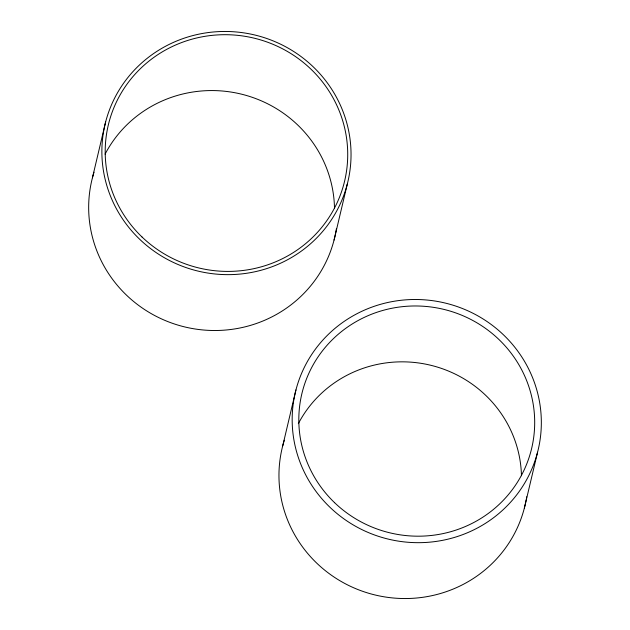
<?xml version="1.0" encoding="UTF-8"?>
<svg xmlns="http://www.w3.org/2000/svg" width="630" height="630" viewBox="0 0 630 630"><rect width="100%" height="100%" fill="white"/><g stroke="black" fill="none" stroke-linecap="round" stroke-linejoin="round"><path stroke-width="0.94" d="M92.437 177.762L105.643 121.897M282.736 445.796L295.942 389.931M334.058 240.069L347.264 184.204A124.764 121.417 13.3 0 0 192.418 35.69A124.764 121.417 13.3 0 0 139.679 239.266A124.764 121.417 13.3 0 0 347.264 184.204M524.357 508.103L537.563 452.238A124.764 121.417 13.3 0 0 382.717 303.723A124.764 121.417 13.3 0 0 329.978 507.3A124.764 121.417 13.3 0 0 537.563 452.238M526.215 499.637A124.764 121.417 13.3 0 1 374.535 594.846A124.764 121.417 13.3 0 1 284.319 440.236M526.704 496.786A124.764 121.417 13.3 0 1 526.389 498.684M298.336 423.667A118.109 114.944 13.3 0 1 429.636 365.006A118.109 114.944 13.3 0 1 521.459 475.721M336.404 228.753A124.764 121.417 13.3 0 1 185.685 327.159A124.764 121.417 13.3 0 1 94.028 172.203M105.084 154.137A121.432 118.18 13.3 0 1 240.55 93.933A121.432 118.18 13.3 0 1 334.498 208.593M334.609 502.701A118.109 114.944 13.3 0 0 531.114 450.576A118.109 114.944 13.3 0 0 384.528 309.976A118.109 114.944 13.3 0 0 334.609 502.701M141.994 236.967A121.432 118.18 13.3 0 0 344.043 183.369A121.432 118.18 13.3 0 0 193.331 38.816A121.432 118.18 13.3 0 0 141.994 236.967"/></g></svg>
